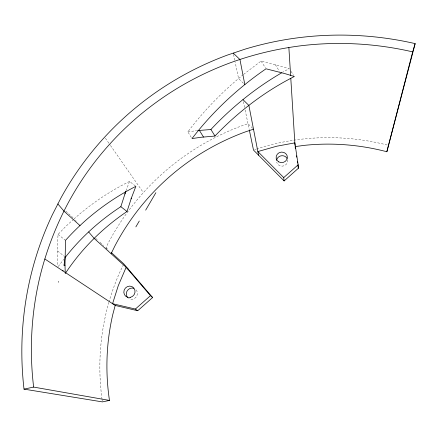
<?xml version="1.0" encoding="UTF-8"?>
<svg xmlns="http://www.w3.org/2000/svg" width="437" height="437" viewBox="0 0 437 437"><rect width="100%" height="100%" fill="white"/><g stroke="black" fill="none" stroke-linecap="round" stroke-linejoin="round"><path stroke-width="0.33" stroke-dasharray="2.19 1.64" d="M73.7 219.248L65.67 226.503L58.034 234.429L57.608 242.579L57.58 266.291M125.982 190.843L129.521 181.415L135.344 185.916M123.518 264.516L119.76 272.327A242.284 233.331 47.9 0 0 109.048 301.748M106.825 248.697L105.967 247.692L108.316 242.896A266.963 257.185 45.9 0 1 243.021 125.364L247.998 123.709L253.504 129.188M58.247 266.521L63.802 259.245M191.302 137.469L187.85 131.859C203.866 110.719 222.46 91.502 243.076 74.809M243.578 74.394L261.064 61.082L289.267 68.609L282.728 72.165M129.521 181.415C109.567 191.384 90.825 203.91 74.203 218.795L76.278 221.231M254.744 149.667L255.984 149.257M256.606 149.05L262.189 147.209A242.284 233.331 47.9 0 1 388.094 145.248M187.85 131.859L196.503 130.663M58.034 234.429L65.512 240.355M57.558 250.947L64.6 256.552M65.796 211.147L73.706 218.342M95.599 238.258L98.068 240.503M100.04 242.3L103.498 245.447M105.967 247.692L108.944 250.396M243.387 83.243L238.569 78.551L235.166 62.245M105.426 138.234L110.069 144.893M110.457 145.45L143.363 192.63M291.086 71.428L293.637 75.366M275.212 64.627L279.505 71.297M261.064 61.082L265.669 68.254M233.533 54.417L235.03 61.595M243.382 101.586L244.6 107.442M245.146 110.042L249.237 129.642M287.584 159.833L287.693 161.018A5.572 5.211 -8.6 0 1 282.635 166.109A5.572 5.211 -8.6 0 1 276.703 162.16M102.307 401.248A242.284 233.331 47.9 0 1 102.121 399.937M102.034 399.281A242.284 233.331 47.9 0 1 108.868 302.382M136.115 289.889A5.73 5.435 -52.3 0 1 135.891 297.307A5.73 5.435 -52.3 0 1 128.604 298.411"/><path stroke-width="0.66" d="M64.998 265.609L65.512 240.355C85.368 218.216 109.387 199.84 135.874 186.326L131.34 198.147L127.025 211.497C102.673 227.879 81.391 248.992 65.277 273.546L64.998 265.609L64.086 264.98L65.102 256.951M64.026 265.516L64.086 264.98M295.084 146.613L304.119 145.379A234.336 225.732 47.8 0 1 386.854 151.748L412.686 51.877L415.15 43.607A335.736 323.298 40.3 0 0 244.873 49.206L227.158 55.171A335.736 323.298 40.3 0 0 60.858 198.119L52.2 215.091A335.736 323.298 40.3 0 0 24.013 389.127L102.4 401.898L109.474 400.423A234.336 225.732 47.8 0 1 112.784 314.509L115.188 305.441L44.902 259.021M415.15 43.607L386.854 151.748M62.857 270.88L63.043 270.268M65.064 257.633C80.626 237.701 99.685 220.51 120.836 206.679L125.747 191.472M124.84 193.984L125.627 192.182M131.111 198.851L131.34 198.147M58.312 282.171L58.574 281.586M111.113 253.711L114.865 245.998A258.169 248.79 45.7 0 1 245.501 131.843L253.504 129.188M135.858 226.89L139.283 221.04M145.663 210.142L155.872 192.695M197.666 130.57L210.934 129.516L212.125 128.178C232.555 106.623 255.885 87.804 281.575 72.875M214.993 136.044L215.752 135.197C238.558 111.572 264.997 91.284 294.363 76.491L284.793 73.58L266.024 68.806C237.941 88.055 212.721 111.561 191.996 138.589L200.539 137.327L214.993 136.044L210.934 129.516M150.475 295.674L126.14 267.28L118.258 285.727L112.56 303.704L135.372 309.057L150.475 295.674L152.617 297.526L137.715 310.734L115.188 305.441M283.728 177.591L298.16 164.804L294.849 142.877L276.752 146.204L257.857 151.557L283.728 177.591L284.11 180.929L298.351 168.294L298.16 164.804M24.013 389.127L33.633 387.084L109.474 400.423M135.372 309.057L137.715 310.734M120.836 206.679L127.025 211.497M80.015 225.623L64.026 211.186L57.881 203.948M128.56 269.465L94.195 238.433L88.684 231.971M111.419 252.652L123.808 263.915L152.617 297.526M233.26 53.117L239.951 59.552L244.835 84.652M242.972 99.631L248.882 105.448L258.557 155.168M284.11 180.929L253.504 150.077L249.374 130.302M199.419 130.434L203.522 137.06M295.183 147.269L295.379 148.585M296.472 155.812L296.668 157.129M297.362 161.728L297.559 163.039M297.859 165.011L298.351 168.294M288.868 47.595L290.61 75.35M290.796 78.332L295.002 145.368M127.549 297.46A5.73 5.435 -52.3 0 1 127.331 290.649A5.73 5.435 -52.3 0 1 133.782 288.327M276.616 160.352A5.572 5.211 -8.6 0 1 281.149 155.807A5.572 5.211 -8.6 0 1 287.054 158.396M33.633 387.084A324.56 312.663 40 0 1 41.351 271.126C47.748 247.036 56.941 223.733 68.784 201.801A324.56 312.663 40 0 1 230.146 62.846C253.028 54.521 276.823 48.807 300.984 45.77A324.56 312.663 40 0 1 412.686 51.877M278.73 161.881A5.648 5.271 -8.7 0 0 287.366 157.451A5.648 5.271 -8.7 0 0 279.101 152.742A5.648 5.271 -8.7 0 0 278.73 161.881M130.363 297.351A5.801 5.501 -51.9 0 0 133.771 287.95A5.801 5.501 -51.9 0 0 124.174 290.081A5.801 5.501 -51.9 0 0 130.363 297.351"/></g></svg>
